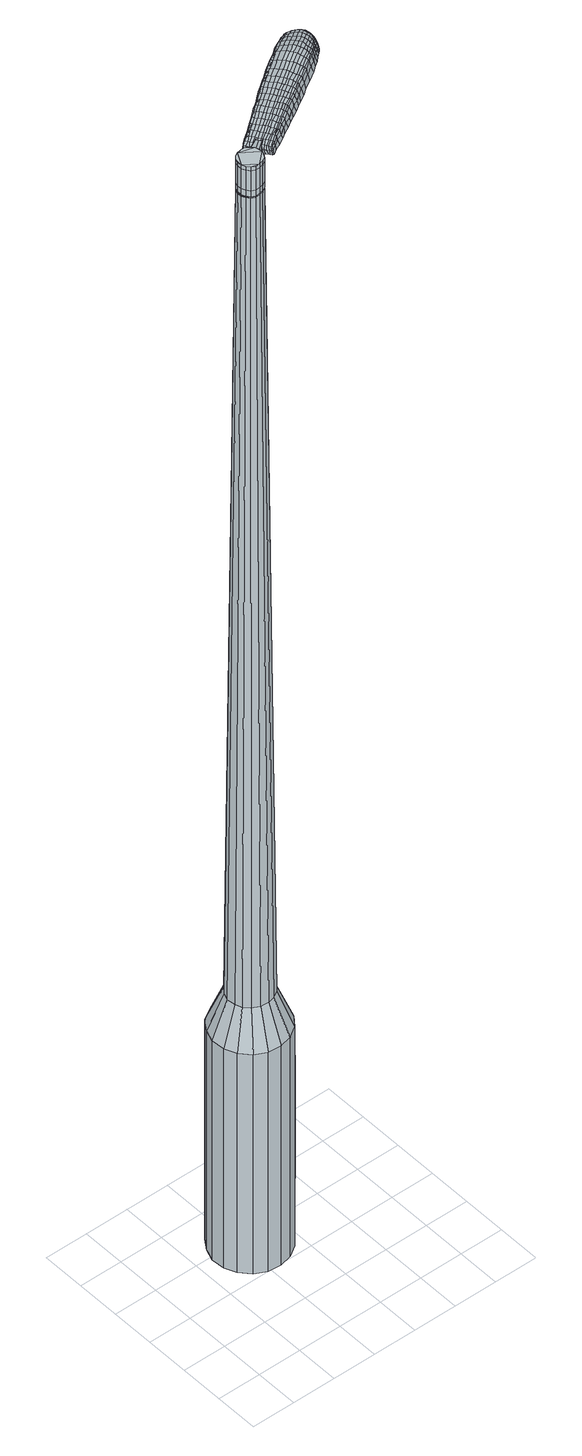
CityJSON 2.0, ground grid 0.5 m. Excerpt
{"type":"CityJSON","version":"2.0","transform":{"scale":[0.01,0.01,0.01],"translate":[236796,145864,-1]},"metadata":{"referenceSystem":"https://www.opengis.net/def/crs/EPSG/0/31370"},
"CityObjects":{
"object1":{"type":"GenericCityObject","attributes":{"cluster":705,"mean_distance_to_centroid":0.304,"new_centroid_x":236797.09,"new_centroid_y":145865.39,"mean_distance_to_camera":15.46,"H1":8.98,"H2":3.96,"Z_final":113.95,"cluster2":60,"proj_x":236800.36,"proj_y":145870.38,"id_line":43641,"bearing_l":123.21,"distance":5.97,"orientation":"right","G_obj":33.21},"geometry":[{"type":"MultiSurface","lod":"2","boundaries":[[[0,1,2,3]],[[1,4,5,2]],[[4,6,7,5]],[[6,8,9,7]],[[8,10,11,9]],[[10,12,13,11]],[[12,14,15,13]],[[14,16,17,15]],[[16,18,19,17]],[[18,20,21,19]],[[20,22,23,21]],[[22,24,25,23]],[[24,26,27,25]],[[26,28,29,27]],[[28,30,31,29]],[[30,32,33,31]],[[32,34,35,33]],[[34,0,3,35]],[[36,37,38,39]],[[38,40,41,42]],[[41,43,42]],[[42,44,45,46]],[[45,47,46]],[[46,48,49,50]],[[49,51,50]],[[42,46,50,38]],[[50,52,39,38]],[[53,36,39]],[[2,5,7,35]],[[7,9,11,15]],[[11,13,15]],[[15,17,19,23]],[[19,21,23]],[[23,25,27,31]],[[27,29,31]],[[15,23,31,7]],[[31,33,35,7]],[[3,2,35]],[[1,0,54,55]],[[0,34,56,54]],[[34,32,57,56]],[[32,30,58,57]],[[30,28,59,58]],[[28,26,60,59]],[[26,24,61,60]],[[24,22,62,61]],[[22,20,63,62]],[[20,18,64,63]],[[18,16,65,64]],[[16,14,66,65]],[[14,12,67,66]],[[12,10,68,67]],[[10,8,69,68]],[[8,6,70,69]],[[6,4,71,70]],[[4,1,55,71]],[[55,54,72,73]],[[54,56,74,72]],[[56,57,75,74]],[[57,58,76,75]],[[58,59,77,76]],[[59,60,78,77]],[[60,61,79,78]],[[61,62,80,79]],[[62,63,81,80]],[[63,64,82,81]],[[64,65,83,82]],[[65,66,84,83]],[[66,67,85,84]],[[67,68,86,85]],[[68,69,87,86]],[[69,70,88,87]],[[70,71,89,88]],[[71,55,73,89]],[[90,91,92,73]],[[93,94,91,90]],[[95,96,94,93]],[[76,97,96,95]],[[77,98,97,76]],[[99,100,98,77]],[[101,102,100,99]],[[103,104,102,101]],[[105,106,104,103]],[[107,108,106,105]],[[109,110,108,107]],[[111,112,110,109]],[[85,113,112,111]],[[114,115,113,85]],[[116,117,115,114]],[[88,118,117,116]],[[119,120,118,88]],[[73,92,120,119]],[[121,122,123,124]],[[125,121,124,126]],[[127,125,126,128]],[[129,127,128,130]],[[131,129,130,132]],[[133,131,132,134]],[[135,133,134,136]],[[137,135,136,138]],[[139,137,138,140]],[[141,139,140,142]],[[143,141,142,144]],[[145,143,144,146]],[[147,145,146,148]],[[149,147,148,150]],[[151,149,150,152]],[[153,151,152,154]],[[72,90,73]],[[72,74,93,90]],[[74,75,95,93]],[[75,76,95]],[[78,99,77]],[[78,79,101,99]],[[79,80,103,101]],[[80,81,105,103]],[[81,82,107,105]],[[82,83,109,107]],[[83,84,111,109]],[[84,85,111]],[[86,114,85]],[[86,87,116,114]],[[87,88,116]],[[89,119,88]],[[89,73,119]],[[155,92,91]],[[156,120,92]],[[156,118,120]],[[157,117,118]],[[157,158,115,117]],[[158,113,115]],[[159,112,113]],[[159,160,110,112]],[[160,161,108,110]],[[161,162,106,108]],[[162,163,104,106]],[[163,164,102,104]],[[164,165,100,102]],[[165,98,100]],[[166,96,97]],[[166,167,94,96]],[[167,155,91,94]],[[39,52,153,168]],[[92,155,169,154]],[[53,39,168,122]],[[155,167,123,169]],[[36,53,122,121]],[[167,166,124,123]],[[37,36,121,125]],[[166,97,126,124]],[[38,37,125,127]],[[97,98,128,126]],[[40,38,127,129]],[[98,165,130,128]],[[41,40,129,131]],[[165,164,132,130]],[[43,41,131,133]],[[164,163,134,132]],[[42,43,133,135]],[[163,162,136,134]],[[44,42,135,137]],[[162,161,138,136]],[[45,44,137,139]],[[161,160,140,138]],[[47,45,139,141]],[[160,159,142,140]],[[46,47,141,143]],[[159,113,144,142]],[[48,46,143,145]],[[113,158,146,144]],[[49,48,145,147]],[[158,157,148,146]],[[51,49,147,149]],[[157,118,150,148]],[[50,51,149,151]],[[118,156,152,150]],[[52,50,151,153]],[[156,92,154,152]],[[153,154,170,171]],[[154,169,172,170]],[[169,123,173,172]],[[123,122,174,173]],[[122,168,175,174]],[[168,153,171,175]],[[176,177,178,179]],[[180,176,179,181]],[[176,180,182,183]],[[177,176,183,184]],[[185,186,187,188]],[[189,185,188,190]],[[185,189,191,192]],[[186,185,192,193]],[[194,195,196,197]],[[198,194,197,199]],[[194,198,200,201]],[[195,194,201,202]],[[203,204,205,206]],[[207,203,206,208]],[[203,207,209,210]],[[204,203,210,211]],[[212,213,214,215]],[[216,212,215,217]],[[212,216,218,219]],[[213,212,219,220]],[[221,222,223,224]],[[225,221,224,226]],[[221,225,227,228]],[[222,221,228,229]],[[230,231,232,233]],[[222,230,233,223]],[[230,222,229,234]],[[231,230,234,235]],[[236,237,238,239]],[[231,236,239,232]],[[236,231,235,240]],[[237,236,240,241]],[[242,180,181,243]],[[237,242,243,238]],[[242,237,241,244]],[[180,242,244,182]],[[245,246,247,248]],[[249,245,248,250]],[[245,249,251,252]],[[246,245,252,253]],[[254,255,256,257]],[[246,254,257,247]],[[254,246,253,258]],[[255,254,258,259]],[[260,261,262,263]],[[255,260,263,256]],[[260,255,259,264]],[[261,260,264,265]],[[266,267,268,269]],[[261,266,269,262]],[[266,261,265,270]],[[267,266,270,271]],[[272,177,184,273]],[[267,272,273,268]],[[272,267,271,274]],[[177,272,274,178]],[[275,276,277,278]],[[279,275,278,280]],[[275,279,281,282]],[[276,275,282,283]],[[284,285,286,287]],[[276,284,287,277]],[[284,276,283,288]],[[285,284,288,289]],[[290,291,292,293]],[[285,290,293,286]],[[290,285,289,294]],[[291,290,294,295]],[[296,189,190,297]],[[291,296,297,292]],[[296,291,295,298]],[[189,296,298,191]],[[299,300,301,302]],[[303,299,302,304]],[[299,303,305,306]],[[300,299,306,307]],[[308,309,310,311]],[[300,308,311,301]],[[308,300,307,312]],[[309,308,312,313]],[[314,315,316,317]],[[309,314,317,310]],[[314,309,313,318]],[[315,314,318,319]],[[320,321,322,323]],[[315,320,323,316]],[[320,315,319,324]],[[321,320,324,325]],[[326,186,193,327]],[[321,326,327,322]],[[326,321,325,328]],[[186,326,328,187]],[[329,215,214,330]],[[331,329,330,332]],[[329,331,333,334]],[[215,329,334,217]],[[335,331,332,336]],[[337,335,336,338]],[[335,337,339,340]],[[331,335,340,333]],[[341,337,338,342]],[[343,341,342,344]],[[341,343,345,346]],[[337,341,346,339]],[[347,343,344,348]],[[349,347,348,350]],[[347,349,351,352]],[[343,347,352,345]],[[353,349,350,354]],[[204,353,354,205]],[[353,204,211,355]],[[349,353,355,351]],[[356,357,202,201]],[[358,356,201,200]],[[356,358,359,360]],[[357,356,360,361]],[[362,363,361,360]],[[364,362,360,359]],[[362,364,365,366]],[[363,362,366,367]],[[368,369,367,366]],[[370,368,366,365]],[[368,370,371,372]],[[369,368,372,373]],[[374,375,373,372]],[[376,374,372,371]],[[374,376,209,207]],[[375,374,207,208]],[[377,378,379,380]],[[279,377,380,281]],[[377,279,280,381]],[[378,377,381,382]],[[383,198,199,384]],[[378,383,384,379]],[[383,378,382,385]],[[198,383,385,200]],[[386,387,388,389]],[[225,386,389,227]],[[386,225,226,390]],[[387,386,390,391]],[[392,393,394,395]],[[387,392,395,388]],[[392,387,391,396]],[[393,392,396,397]],[[398,195,202,399]],[[393,398,399,394]],[[398,393,397,400]],[[195,398,400,196]],[[401,402,403,404]],[[183,401,404,184]],[[401,183,182,405]],[[402,401,405,406]],[[407,408,409,410]],[[402,407,410,403]],[[407,402,406,411]],[[408,407,411,412]],[[413,206,205,414]],[[408,413,414,409]],[[413,408,412,415]],[[206,413,415,208]],[[416,417,418,419]],[[188,416,419,190]],[[416,188,187,420]],[[417,416,420,421]],[[422,210,209,423]],[[417,422,423,418]],[[422,417,421,424]],[[210,422,424,211]],[[425,426,427,428]],[[303,425,428,305]],[[425,303,304,429]],[[426,425,429,430]],[[431,216,217,432]],[[426,431,432,427]],[[431,426,430,433]],[[216,431,433,218]],[[434,435,436,437]],[[249,434,437,251]],[[434,249,250,438]],[[435,434,438,439]],[[440,441,442,443]],[[435,440,443,436]],[[440,435,439,444]],[[441,440,444,445]],[[446,213,220,447]],[[441,446,447,442]],[[446,441,445,448]],[[213,446,448,214]],[[449,450,439,438]],[[248,449,438,250]],[[449,248,247,451]],[[450,449,451,452]],[[453,454,445,444]],[[450,453,444,439]],[[453,450,452,455]],[[454,453,455,456]],[[457,330,214,448]],[[454,457,448,445]],[[457,454,456,458]],[[330,457,458,332]],[[459,460,461,462]],[[306,459,462,307]],[[459,306,305,428]],[[460,459,428,427]],[[463,334,333,464]],[[460,463,464,461]],[[463,460,427,432]],[[334,463,432,217]],[[465,466,452,451]],[[257,465,451,247]],[[465,257,256,467]],[[466,465,467,468]],[[469,470,456,455]],[[466,469,455,452]],[[469,466,468,471]],[[470,469,471,472]],[[473,336,332,458]],[[470,473,458,456]],[[473,470,472,474]],[[336,473,474,338]],[[475,476,477,478]],[[312,475,478,313]],[[475,312,307,462]],[[476,475,462,461]],[[479,340,339,480]],[[476,479,480,477]],[[479,476,461,464]],[[340,479,464,333]],[[481,482,468,467]],[[263,481,467,256]],[[481,263,262,483]],[[482,481,483,484]],[[485,486,472,471]],[[482,485,471,468]],[[485,482,484,487]],[[486,485,487,488]],[[489,342,338,474]],[[486,489,474,472]],[[489,486,488,490]],[[342,489,490,344]],[[491,492,493,494]],[[318,491,494,319]],[[491,318,313,478]],[[492,491,478,477]],[[495,346,345,496]],[[492,495,496,493]],[[495,492,477,480]],[[346,495,480,339]],[[497,498,484,483]],[[269,497,483,262]],[[497,269,268,499]],[[498,497,499,500]],[[501,502,488,487]],[[498,501,487,484]],[[501,498,500,503]],[[502,501,503,504]],[[505,348,344,490]],[[502,505,490,488]],[[505,502,504,506]],[[348,505,506,350]],[[507,508,509,510]],[[324,507,510,325]],[[507,324,319,494]],[[508,507,494,493]],[[511,352,351,512]],[[508,511,512,509]],[[511,508,493,496]],[[352,511,496,345]],[[513,514,500,499]],[[273,513,499,268]],[[513,273,184,404]],[[514,513,404,403]],[[515,516,504,503]],[[514,515,503,500]],[[515,514,403,410]],[[516,515,410,409]],[[517,354,350,506]],[[516,517,506,504]],[[517,516,409,414]],[[354,517,414,205]],[[518,519,421,420]],[[328,518,420,187]],[[518,328,325,510]],[[519,518,510,509]],[[520,355,211,424]],[[519,520,424,421]],[[520,519,509,512]],[[355,520,512,351]],[[521,522,382,381]],[[278,521,381,280]],[[521,278,277,523]],[[522,521,523,524]],[[525,358,200,385]],[[522,525,385,382]],[[525,522,524,526]],[[358,525,526,359]],[[527,528,529,530]],[[228,527,530,229]],[[527,228,227,389]],[[528,527,389,388]],[[531,532,533,534]],[[528,531,534,529]],[[531,528,388,395]],[[532,531,395,394]],[[535,357,361,536]],[[532,535,536,533]],[[535,532,394,399]],[[357,535,399,202]],[[537,538,524,523]],[[287,537,523,277]],[[537,287,286,539]],[[538,537,539,540]],[[541,364,359,526]],[[538,541,526,524]],[[541,538,540,542]],[[364,541,542,365]],[[543,544,545,546]],[[234,543,546,235]],[[543,234,229,530]],[[544,543,530,529]],[[547,548,549,550]],[[544,547,550,545]],[[547,544,529,534]],[[548,547,534,533]],[[551,363,367,552]],[[548,551,552,549]],[[551,548,533,536]],[[363,551,536,361]],[[553,554,540,539]],[[293,553,539,286]],[[553,293,292,555]],[[554,553,555,556]],[[557,370,365,542]],[[554,557,542,540]],[[557,554,556,558]],[[370,557,558,371]],[[559,560,561,562]],[[240,559,562,241]],[[559,240,235,546]],[[560,559,546,545]],[[563,564,565,566]],[[560,563,566,561]],[[563,560,545,550]],[[564,563,550,549]],[[567,369,373,568]],[[564,567,568,565]],[[567,564,549,552]],[[369,567,552,367]],[[569,570,556,555]],[[297,569,555,292]],[[569,297,190,419]],[[570,569,419,418]],[[571,376,371,558]],[[570,571,558,556]],[[571,570,418,423]],[[376,571,423,209]],[[572,573,406,405]],[[244,572,405,182]],[[572,244,241,562]],[[573,572,562,561]],[[574,575,412,411]],[[573,574,411,406]],[[574,573,561,566]],[[575,574,566,565]],[[576,375,208,415]],[[575,576,415,412]],[[576,575,565,568]],[[375,576,568,373]],[[577,578,579,580]],[[580,579,581,582]],[[583,581,579,584]],[[584,579,578,585]],[[586,587,588,589]],[[589,588,590,591]],[[592,590,588,593]],[[593,588,587,594]],[[595,596,597,598]],[[598,597,599,600]],[[601,599,597,602]],[[602,597,596,603]],[[604,605,606,607]],[[607,606,608,609]],[[610,608,606,611]],[[611,606,605,612]],[[613,614,615,616]],[[616,615,617,618]],[[619,617,615,620]],[[620,615,614,621]],[[622,623,624,625]],[[625,624,626,627]],[[628,626,624,629]],[[629,624,623,630]],[[631,632,633,634]],[[634,633,623,622]],[[630,623,633,635]],[[635,633,632,636]],[[637,638,639,640]],[[640,639,632,631]],[[636,632,639,641]],[[641,639,638,642]],[[582,581,643,644]],[[644,643,638,637]],[[642,638,643,645]],[[645,643,581,583]],[[646,647,648,649]],[[649,648,650,651]],[[652,650,648,653]],[[653,648,647,654]],[[655,656,657,658]],[[658,657,647,646]],[[654,647,657,659]],[[659,657,656,660]],[[661,662,663,664]],[[664,663,656,655]],[[660,656,663,665]],[[665,663,662,666]],[[667,668,669,670]],[[670,669,662,661]],[[666,662,669,671]],[[671,669,668,672]],[[585,578,673,674]],[[674,673,668,667]],[[672,668,673,675]],[[675,673,578,577]],[[676,677,678,679]],[[679,678,680,681]],[[682,680,678,683]],[[683,678,677,684]],[[685,686,687,688]],[[688,687,677,676]],[[684,677,687,689]],[[689,687,686,690]],[[691,692,693,694]],[[694,693,686,685]],[[690,686,693,695]],[[695,693,692,696]],[[591,590,697,698]],[[698,697,692,691]],[[696,692,697,699]],[[699,697,590,592]],[[700,701,702,703]],[[703,702,704,705]],[[706,704,702,707]],[[707,702,701,708]],[[709,710,711,712]],[[712,711,701,700]],[[708,701,711,713]],[[713,711,710,714]],[[715,716,717,718]],[[718,717,710,709]],[[714,710,717,719]],[[719,717,716,720]],[[721,722,723,724]],[[724,723,716,715]],[[720,716,723,725]],[[725,723,722,726]],[[594,587,727,728]],[[728,727,722,721]],[[726,722,727,729]],[[729,727,587,586]],[[613,616,730,731]],[[731,730,732,733]],[[734,732,730,735]],[[735,730,616,618]],[[733,732,736,737]],[[737,736,738,739]],[[740,738,736,741]],[[741,736,732,734]],[[739,738,742,743]],[[743,742,744,745]],[[746,744,742,747]],[[747,742,738,740]],[[745,744,748,749]],[[749,748,750,751]],[[752,750,748,753]],[[753,748,744,746]],[[751,750,754,755]],[[755,754,605,604]],[[612,605,754,756]],[[756,754,750,752]],[[603,757,758,602]],[[602,758,759,601]],[[760,759,758,761]],[[761,758,757,762]],[[762,763,764,761]],[[761,764,765,760]],[[766,765,764,767]],[[767,764,763,768]],[[768,769,770,767]],[[767,770,771,766]],[[772,771,770,773]],[[773,770,769,774]],[[774,775,776,773]],[[773,776,777,772]],[[610,777,776,608]],[[608,776,775,609]],[[778,779,780,781]],[[781,780,680,682]],[[681,680,780,782]],[[782,780,779,783]],[[600,599,784,785]],[[785,784,779,778]],[[783,779,784,786]],[[786,784,599,601]],[[787,788,789,790]],[[790,789,626,628]],[[627,626,789,791]],[[791,789,788,792]],[[793,794,795,796]],[[796,795,788,787]],[[792,788,795,797]],[[797,795,794,798]],[[603,596,799,800]],[[800,799,794,793]],[[798,794,799,801]],[[801,799,596,595]],[[802,803,804,805]],[[805,804,584,585]],[[583,584,804,806]],[[806,804,803,807]],[[808,809,810,811]],[[811,810,803,802]],[[807,803,810,812]],[[812,810,809,813]],[[604,607,814,815]],[[815,814,809,808]],[[813,809,814,816]],[[816,814,607,609]],[[817,818,819,820]],[[820,819,589,591]],[[586,589,819,821]],[[821,819,818,822]],[[610,611,823,824]],[[824,823,818,817]],[[822,818,823,825]],[[825,823,611,612]],[[826,827,828,829]],[[829,828,704,706]],[[705,704,828,830]],[[830,828,827,831]],[[618,617,832,833]],[[833,832,827,826]],[[831,827,832,834]],[[834,832,617,619]],[[835,836,837,838]],[[838,837,650,652]],[[651,650,837,839]],[[839,837,836,840]],[[841,842,843,844]],[[844,843,836,835]],[[840,836,843,845]],[[845,843,842,846]],[[621,614,847,848]],[[848,847,842,841]],[[846,842,847,849]],[[849,847,614,613]],[[840,850,839]],[[839,850,649,651]],[[646,649,850,851]],[[851,850,852]],[[846,853,854,845]],[[845,854,850,840]],[[852,850,854,855]],[[855,854,853,856]],[[613,731,857,849]],[[849,857,853,846]],[[856,853,857,858]],[[858,857,731,733]],[[859,860,861,862]],[[862,861,707,708]],[[706,707,861,829]],[[829,861,860,826]],[[734,735,863,864]],[[864,863,860,859]],[[826,860,863,833]],[[833,863,735,618]],[[852,865,866,851]],[[851,866,658,646]],[[655,658,866,867]],[[867,866,865,868]],[[856,869,870,855]],[[855,870,865,852]],[[868,865,870,871]],[[871,870,869,872]],[[733,737,873,858]],[[858,873,869,856]],[[872,869,873,874]],[[874,873,737,739]],[[875,876,877,878]],[[878,877,713,714]],[[708,713,877,862]],[[862,877,876,859]],[[740,741,879,880]],[[880,879,876,875]],[[859,876,879,864]],[[864,879,741,734]],[[868,881,882,867]],[[867,882,664,655]],[[661,664,882,883]],[[883,882,881,884]],[[872,885,886,871]],[[871,886,881,868]],[[884,881,886,887]],[[887,886,885,888]],[[739,743,889,874]],[[874,889,885,872]],[[888,885,889,890]],[[890,889,743,745]],[[891,892,893,894]],[[894,893,719,720]],[[714,719,893,878]],[[878,893,892,875]],[[746,747,895,896]],[[896,895,892,891]],[[875,892,895,880]],[[880,895,747,740]],[[884,897,898,883]],[[883,898,670,661]],[[667,670,898,899]],[[899,898,897,900]],[[888,901,902,887]],[[887,902,897,884]],[[900,897,902,903]],[[903,902,901,904]],[[745,749,905,890]],[[890,905,901,888]],[[904,901,905,906]],[[906,905,749,751]],[[907,908,909,910]],[[910,909,725,726]],[[720,725,909,894]],[[894,909,908,891]],[[752,753,911,912]],[[912,911,908,907]],[[891,908,911,896]],[[896,911,753,746]],[[900,913,914,899]],[[899,914,674,667]],[[585,674,914,805]],[[805,914,913,802]],[[904,915,916,903]],[[903,916,913,900]],[[802,913,916,811]],[[811,916,915,808]],[[751,755,917,906]],[[906,917,915,904]],[[808,915,917,815]],[[815,917,755,604]],[[822,918,919,821]],[[821,919,729,586]],[[726,729,919,910]],[[910,919,918,907]],[[612,756,920,825]],[[825,920,918,822]],[[907,918,920,912]],[[912,920,756,752]],[[783,921,922,782]],[[782,922,679,681]],[[676,679,922,923]],[[923,922,921,924]],[[601,759,925,786]],[[786,925,921,783]],[[924,921,925,926]],[[926,925,759,760]],[[927,928,929,930]],[[930,929,629,630]],[[628,629,929,790]],[[790,929,928,787]],[[931,932,933,934]],[[934,933,928,927]],[[787,928,933,796]],[[796,933,932,793]],[[762,757,935,936]],[[936,935,932,931]],[[793,932,935,800]],[[800,935,757,603]],[[924,937,938,923]],[[923,938,688,676]],[[685,688,938,939]],[[939,938,937,940]],[[760,765,941,926]],[[926,941,937,924]],[[940,937,941,942]],[[942,941,765,766]],[[943,944,945,946]],[[946,945,635,636]],[[630,635,945,930]],[[930,945,944,927]],[[947,948,949,950]],[[950,949,944,943]],[[927,944,949,934]],[[934,949,948,931]],[[768,763,951,952]],[[952,951,948,947]],[[931,948,951,936]],[[936,951,763,762]],[[940,953,954,939]],[[939,954,694,685]],[[691,694,954,955]],[[955,954,953,956]],[[766,771,957,942]],[[942,957,953,940]],[[956,953,957,958]],[[958,957,771,772]],[[959,960,961,962]],[[962,961,641,642]],[[636,641,961,946]],[[946,961,960,943]],[[963,964,965,966]],[[966,965,960,959]],[[943,960,965,950]],[[950,965,964,947]],[[774,769,967,968]],[[968,967,964,963]],[[947,964,967,952]],[[952,967,769,768]],[[956,969,970,955]],[[955,970,698,691]],[[591,698,970,820]],[[820,970,969,817]],[[772,777,971,958]],[[958,971,969,956]],[[817,969,971,824]],[[824,971,777,610]],[[807,972,973,806]],[[806,973,645,583]],[[642,645,973,962]],[[962,973,972,959]],[[813,974,975,812]],[[812,975,972,807]],[[959,972,975,966]],[[966,975,974,963]],[[609,775,976,816]],[[816,976,974,813]],[[963,974,976,968]],[[968,976,775,774]],[[577,580,179,178]],[[580,582,181,179]],[[592,593,192,191]],[[593,594,193,192]],[[595,598,197,196]],[[598,600,199,197]],[[619,620,219,218]],[[620,621,220,219]],[[622,625,224,223]],[[625,627,226,224]],[[631,634,233,232]],[[634,622,223,233]],[[637,640,239,238]],[[640,631,232,239]],[[582,644,243,181]],[[644,637,238,243]],[[652,653,252,251]],[[653,654,253,252]],[[654,659,258,253]],[[659,660,259,258]],[[660,665,264,259]],[[665,666,265,264]],[[666,671,270,265]],[[671,672,271,270]],[[672,675,274,271]],[[675,577,178,274]],[[682,683,282,281]],[[683,684,283,282]],[[684,689,288,283]],[[689,690,289,288]],[[690,695,294,289]],[[695,696,295,294]],[[696,699,298,295]],[[699,592,191,298]],[[700,703,302,301]],[[703,705,304,302]],[[709,712,311,310]],[[712,700,301,311]],[[715,718,317,316]],[[718,709,310,317]],[[721,724,323,322]],[[724,715,316,323]],[[594,728,327,193]],[[728,721,322,327]],[[778,781,380,379]],[[781,682,281,380]],[[600,785,384,199]],[[785,778,379,384]],[[627,791,390,226]],[[791,792,391,390]],[[792,797,396,391]],[[797,798,397,396]],[[798,801,400,397]],[[801,595,196,400]],[[705,830,429,304]],[[830,831,430,429]],[[831,834,433,430]],[[834,619,218,433]],[[835,838,437,436]],[[838,652,251,437]],[[841,844,443,442]],[[844,835,436,443]],[[621,848,447,220]],[[848,841,442,447]],[[977,978,979,980]],[[981,982,980,979]],[[983,984,985,986]],[[987,988,989,990]],[[978,991,992,979]],[[993,981,979,992]],[[994,983,986,995]],[[996,997,988,987]],[[991,998,999,992]],[[999,1000,993,992]],[[1001,994,995,1002]],[[1003,997,996,1004]],[[998,1005,1006,999]],[[1006,1007,1000,999]],[[1008,1001,1002,1009]],[[1010,1003,1004,1011]],[[1012,1013,1014,1015]],[[1016,1017,1013,1012]],[[1016,1018,1019,1017]],[[1018,1020,1021,1019]],[[1022,1023,1024,1025]],[[1026,1027,1023,1022]],[[1028,1029,1027,1026]],[[1030,1031,1029,1028]],[[1025,1014,1013,1022]],[[1022,1013,1017,1026]],[[1017,1019,1028,1026]],[[1019,1021,1030,1028]],[[986,985,982,981]],[[995,986,981,993]],[[1000,1002,995,993]],[[1007,1009,1002,1000]],[[987,990,984,983]],[[996,987,983,994]],[[1004,996,994,1001]],[[1011,1004,1001,1008]],[[988,1012,1015,989]],[[997,1016,1012,988]],[[1018,1016,997,1003]],[[1020,1018,1003,1010]],[[1032,1033,1034,1035]],[[1034,1036,1037,1038]],[[1034,1038,1039,1040]],[[1034,1040,1035]],[[1041,1032,1035,1042]],[[1043,1042,1035,1044]],[[1045,1044,1035]],[[1046,1034,1033,1047]],[[1048,1046,1047,1049]],[[1050,1048,1049,1051]],[[1052,1050,1051,1053]],[[1054,1052,1053,1055]],[[1055,1056,1057,1058]],[[1055,1058,1059,1060]],[[1055,1060,1061,1062]],[[1061,1063,1064,1065]],[[1061,1065,1066,1067]],[[1061,1067,1062]],[[1055,1062,1054]],[[1068,1069,1033,1032]],[[1070,1071,1036,1034]],[[1072,1073,1045,1035]],[[1069,1074,1047,1033]],[[1075,1070,1034,1046]],[[1074,1076,1049,1047]],[[1077,1075,1046,1048]],[[1076,1078,1051,1049]],[[1079,1077,1048,1050]],[[1078,1080,1053,1051]],[[1081,1079,1050,1052]],[[1080,1082,1055,1053]],[[1083,1081,1052,1054]],[[1082,1084,1056,1055]],[[1085,1086,1063,1061]],[[1087,1083,1054,1062]],[[1057,1056,1084,1088]],[[1058,1057,1088,1089]],[[1059,1058,1089,1090]],[[1060,1059,1090,1091]],[[1061,1060,1091,1085]],[[1092,1068,1032,1041]],[[1093,1092,1041,1042]],[[1094,1093,1042,1043]],[[1095,1094,1043,1044]],[[1073,1095,1044,1045]],[[1037,1036,1071,1096]],[[1064,1063,1086,1097]],[[1038,1037,1096,1098]],[[1039,1038,1098,1099]],[[1040,1039,1099,1100]],[[1035,1040,1100,1072]],[[1065,1064,1097,1101]],[[1066,1065,1101,1102]],[[1067,1066,1102,1103]],[[1062,1067,1103,1087]]]}]}
},
"vertices":[
[145,164,384],[151,151,384],[151,151,96],[145,164,96],[151,136,384],[151,136,96],[147,122,384],[147,122,96],[138,110,384],[138,110,96],[126,102,384],[126,102,96],[112,99,384],[112,99,96],[97,100,384],[97,100,96],[84,107,384],[84,107,96],[74,118,384],[74,118,96],[68,131,384],[68,131,96],[67,146,384],[67,146,96],[72,160,384],[72,160,96],[80,172,384],[80,172,96],[93,180,384],[93,180,96],[107,183,384],[107,183,96],[122,181,384],[122,181,96],[135,175,384],[135,175,96],[113,154,1524],[109,154,1524],[104,153,1524],[121,148,1524],[100,151,1524],[97,147,1524],[96,138,1524],[96,143,1524],[98,134,1524],[101,130,1524],[110,128,1524],[105,128,1524],[115,129,1524],[119,131,1524],[123,139,1524],[121,135,1524],[122,144,1524],[117,152,1524],[130,155,429],[134,147,429],[124,161,429],[117,165,429],[108,166,429],[99,164,429],[92,159,429],[87,152,429],[84,144,429],[85,135,429],[88,127,429],[94,121,429],[102,117,429],[111,116,429],[119,118,429],[127,123,429],[132,130,429],[134,138,429],[121,148,1483],[122,144,1483],[117,152,1483],[113,154,1483],[109,154,1483],[104,153,1483],[100,151,1483],[97,147,1483],[96,143,1483],[96,138,1483],[98,134,1483],[101,130,1483],[105,128,1483],[110,128,1483],[115,129,1483],[119,131,1483],[121,135,1483],[123,139,1483],[120,148,1483],[120,148,1485],[122,144,1485],[117,151,1483],[117,151,1485],[113,153,1483],[113,153,1485],[109,154,1485],[104,153,1485],[101,150,1483],[101,150,1485],[98,147,1483],[98,147,1485],[97,142,1483],[97,142,1485],[97,138,1483],[97,138,1485],[99,134,1483],[99,134,1485],[102,131,1483],[102,131,1485],[106,129,1483],[106,129,1485],[110,128,1485],[114,129,1483],[114,129,1485],[118,132,1483],[118,132,1485],[121,135,1485],[122,139,1483],[122,139,1485],[113,154,1519],[117,152,1519],[117,152,1493],[113,154,1493],[109,154,1519],[109,154,1493],[104,153,1519],[104,153,1493],[100,151,1519],[100,151,1493],[97,147,1519],[97,147,1493],[96,143,1519],[96,143,1493],[96,138,1519],[96,138,1493],[98,134,1519],[98,134,1493],[101,130,1519],[101,130,1493],[105,128,1519],[105,128,1493],[110,128,1519],[110,128,1493],[115,129,1519],[115,129,1493],[119,131,1519],[119,131,1493],[121,135,1519],[121,135,1493],[123,139,1519],[123,139,1493],[122,144,1519],[122,144,1493],[121,148,1485],[123,139,1485],[119,131,1485],[115,129,1485],[105,128,1485],[101,130,1485],[98,134,1485],[96,138,1485],[96,143,1485],[97,147,1485],[100,151,1485],[113,154,1485],[117,152,1485],[121,148,1519],[121,148,1493],[138,156,1513],[138,156,1518],[136,159,1513],[134,161,1513],[134,161,1518],[136,159,1518],[209,183,1519],[203,179,1518],[205,179,1509],[211,182,1510],[216,187,1519],[218,187,1510],[215,188,1526],[207,184,1525],[201,180,1525],[188,215,1519],[182,211,1518],[182,209,1525],[188,213,1525],[195,220,1519],[195,218,1526],[195,222,1510],[188,217,1510],[182,213,1509],[259,241,1519],[261,238,1519],[262,238,1513],[260,241,1513],[256,243,1519],[257,244,1513],[255,242,1524],[258,240,1524],[260,237,1524],[197,200,1530],[191,196,1529],[193,193,1529],[199,197,1530],[205,205,1531],[207,202,1531],[203,208,1530],[195,203,1530],[189,199,1529],[130,156,1512],[131,153,1512],[132,154,1517],[131,156,1517],[128,158,1512],[129,159,1517],[129,159,1506],[130,156,1506],[132,154,1506],[258,216,1519],[255,214,1519],[257,214,1512],[259,216,1512],[259,218,1518],[261,218,1512],[258,218,1522],[257,217,1523],[254,215,1524],[251,211,1519],[247,208,1519],[249,207,1512],[253,211,1512],[250,212,1524],[246,209,1525],[242,204,1519],[236,200,1519],[238,199,1511],[244,204,1511],[241,205,1526],[234,201,1526],[226,194,1519],[228,193,1510],[225,194,1526],[145,146,1513],[151,150,1513],[150,150,1518],[144,146,1517],[140,143,1512],[140,145,1516],[141,143,1506],[146,146,1507],[153,149,1507],[158,153,1514],[165,157,1515],[163,158,1520],[157,154,1519],[160,153,1507],[166,157,1507],[171,161,1515],[178,164,1516],[176,165,1522],[170,161,1521],[173,160,1508],[179,164,1508],[184,168,1517],[190,172,1517],[189,173,1524],[182,169,1523],[186,168,1508],[192,171,1509],[197,175,1518],[195,176,1524],[198,175,1509],[239,247,1519],[236,245,1519],[236,244,1524],[239,245,1523],[241,247,1518],[241,246,1522],[241,249,1512],[239,248,1512],[236,247,1512],[231,243,1519],[226,240,1519],[227,239,1525],[232,242,1524],[232,245,1512],[227,242,1512],[221,237,1519],[215,233,1519],[215,231,1526],[221,236,1526],[221,239,1511],[215,235,1511],[205,227,1519],[205,225,1526],[205,229,1510],[128,171,1513],[135,176,1513],[135,177,1507],[129,173,1507],[124,168,1512],[124,169,1506],[125,168,1516],[128,170,1517],[135,174,1518],[141,180,1514],[147,185,1515],[147,187,1507],[141,182,1507],[141,179,1519],[147,183,1520],[153,189,1515],[159,194,1516],[159,196,1508],[153,191,1508],[153,188,1521],[159,192,1522],[165,198,1517],[170,202,1517],[171,204,1509],[165,200,1508],[165,196,1523],[171,201,1524],[176,207,1518],[177,209,1509],[176,205,1524],[135,159,1519],[137,157,1519],[141,163,1520],[143,161,1520],[140,166,1520],[134,162,1519],[148,167,1522],[149,165,1522],[154,171,1523],[155,169,1523],[152,174,1523],[146,170,1521],[160,176,1524],[162,173,1524],[166,180,1525],[168,177,1525],[164,182,1525],[158,178,1524],[172,184,1526],[174,181,1526],[179,188,1527],[180,185,1527],[177,191,1527],[171,187,1526],[185,192,1528],[186,189,1528],[183,195,1528],[255,238,1527],[257,235,1527],[252,241,1526],[248,239,1527],[251,236,1528],[253,233,1528],[246,232,1529],[248,229,1529],[243,235,1528],[237,231,1530],[240,228,1530],[242,225,1530],[234,224,1531],[236,221,1531],[231,227,1530],[224,222,1531],[226,219,1531],[228,216,1531],[215,212,1531],[217,209,1531],[213,215,1531],[243,248,1518],[247,247,1519],[247,248,1513],[244,249,1513],[243,246,1523],[246,246,1523],[251,246,1519],[252,247,1513],[250,245,1524],[261,220,1518],[262,223,1518],[260,222,1523],[259,220,1523],[262,220,1513],[263,222,1513],[262,226,1519],[263,230,1519],[261,230,1524],[261,226,1523],[263,226,1513],[264,230,1513],[262,234,1519],[261,233,1524],[263,234,1513],[206,185,1528],[205,186,1528],[199,183,1528],[200,181,1527],[214,189,1528],[213,191,1529],[204,189,1529],[202,192,1530],[196,188,1529],[198,185,1528],[212,193,1529],[210,196,1530],[201,194,1530],[194,190,1529],[208,199,1531],[189,212,1528],[190,210,1529],[197,215,1529],[196,217,1528],[183,208,1527],[184,206,1528],[192,207,1529],[200,212,1530],[186,203,1528],[123,166,1512],[124,164,1512],[126,164,1517],[124,166,1517],[123,167,1506],[125,165,1506],[126,161,1512],[127,162,1517],[126,162,1506],[138,143,1512],[137,145,1512],[138,145,1506],[139,143,1506],[138,144,1517],[137,146,1517],[135,147,1512],[134,149,1512],[135,149,1506],[137,147,1506],[136,148,1517],[135,150,1517],[133,151,1512],[133,151,1506],[133,152,1517],[143,147,1519],[142,149,1519],[149,151,1520],[148,153,1520],[141,151,1519],[139,153,1519],[147,154,1520],[146,157,1520],[138,155,1519],[144,159,1520],[129,169,1519],[130,167,1519],[136,172,1520],[135,173,1520],[132,165,1519],[138,169,1520],[156,155,1521],[155,156,1521],[162,159,1522],[161,160,1522],[154,158,1521],[152,161,1521],[160,162,1522],[158,165,1523],[151,163,1522],[157,167,1523],[141,178,1521],[142,176,1521],[148,180,1522],[147,182,1522],[144,173,1521],[150,177,1522],[169,163,1523],[168,164,1523],[175,166,1524],[174,168,1524],[166,166,1523],[165,168,1524],[173,170,1525],[171,172,1525],[163,171,1524],[169,175,1525],[153,186,1523],[154,185,1523],[160,189,1524],[159,191,1524],[156,182,1524],[162,186,1525],[181,170,1525],[180,172,1525],[188,174,1526],[187,175,1526],[179,174,1526],[177,176,1526],[185,178,1527],[184,180,1527],[176,179,1526],[182,183,1527],[165,195,1525],[166,193,1525],[172,197,1526],[171,199,1526],[168,190,1526],[174,194,1527],[194,177,1527],[193,179,1527],[191,181,1527],[190,184,1528],[188,187,1528],[177,204,1527],[178,202,1527],[180,198,1528],[241,245,1525],[244,245,1525],[238,243,1526],[240,243,1526],[248,243,1526],[244,241,1527],[257,219,1525],[258,221,1525],[255,219,1526],[254,217,1525],[259,224,1525],[259,228,1526],[256,226,1527],[256,222,1526],[258,232,1526],[255,229,1527],[233,241,1526],[236,240,1527],[228,238,1527],[230,237,1528],[239,238,1528],[234,234,1529],[250,213,1526],[251,216,1527],[246,212,1528],[246,210,1527],[251,219,1527],[251,222,1528],[245,218,1529],[245,215,1528],[250,226,1528],[244,222,1530],[222,235,1528],[224,233,1529],[216,230,1528],[217,229,1529],[228,231,1529],[220,226,1530],[240,206,1528],[240,208,1528],[233,204,1529],[234,202,1528],[240,211,1529],[239,214,1530],[231,210,1530],[232,206,1530],[238,218,1530],[230,213,1531],[206,224,1529],[207,222,1529],[210,219,1530],[224,196,1528],[223,197,1529],[222,200,1530],[221,203,1530],[219,206,1531],[204,180,1509],[202,181,1518],[208,184,1518],[210,184,1509],[215,189,1519],[217,188,1510],[214,190,1525],[206,185,1525],[200,182,1525],[183,208,1525],[183,209,1518],[189,214,1518],[189,212,1525],[196,218,1519],[196,217,1525],[197,220,1510],[189,216,1509],[184,211,1509],[260,237,1513],[259,236,1519],[257,239,1519],[258,240,1513],[255,242,1519],[255,242,1513],[253,241,1524],[256,238,1524],[258,236,1524],[193,194,1528],[191,196,1528],[197,200,1529],[199,197,1529],[205,205,1529],[207,202,1529],[203,208,1529],[195,203,1529],[189,199,1528],[134,155,1516],[133,155,1512],[132,157,1512],[132,157,1516],[130,159,1512],[131,160,1516],[130,160,1506],[132,157,1506],[134,155,1506],[255,215,1512],[254,216,1519],[256,218,1518],[258,217,1512],[258,219,1518],[259,219,1512],[257,220,1522],[255,218,1523],[253,216,1523],[247,209,1512],[246,209,1519],[250,213,1519],[252,212,1512],[249,213,1524],[245,210,1525],[236,201,1511],[235,201,1519],[241,206,1519],[243,205,1511],[240,207,1525],[233,202,1526],[225,195,1519],[227,195,1510],[224,196,1526],[149,152,1518],[151,151,1513],[144,148,1513],[143,148,1517],[140,145,1512],[140,146,1515],[141,145,1506],[145,147,1506],[152,151,1507],[162,159,1520],[164,159,1514],[157,155,1514],[156,156,1519],[159,155,1507],[165,158,1507],[175,167,1522],[177,166,1516],[170,163,1515],[169,163,1521],[172,162,1508],[178,166,1508],[188,174,1523],[189,174,1517],[183,170,1516],[182,171,1522],[185,169,1508],[191,173,1508],[196,177,1517],[194,178,1524],[198,177,1509],[237,242,1523],[237,243,1519],[239,245,1518],[240,244,1523],[241,246,1518],[241,244,1522],[241,247,1512],[240,246,1512],[237,245,1512],[228,237,1525],[227,238,1519],[232,241,1519],[233,240,1524],[233,243,1512],[228,240,1512],[216,230,1526],[216,231,1519],[222,236,1519],[222,234,1525],[222,237,1511],[216,233,1511],[206,225,1519],[206,223,1526],[206,227,1510],[136,176,1507],[136,174,1513],[130,170,1513],[130,171,1506],[126,167,1512],[126,168,1506],[127,166,1515],[130,169,1517],[136,173,1518],[148,185,1507],[148,183,1514],[142,179,1514],[142,180,1507],[142,177,1519],[148,182,1520],[160,194,1508],[160,192,1516],[154,188,1515],[154,189,1508],[154,186,1521],[160,191,1522],[172,203,1508],[172,201,1517],[166,197,1516],[166,198,1508],[166,195,1522],[172,199,1523],[178,205,1517],[178,207,1509],[178,203,1524],[136,160,1518],[137,158,1518],[142,164,1519],[143,161,1519],[140,166,1519],[134,162,1518],[148,168,1520],[150,165,1520],[154,172,1521],[156,170,1521],[153,174,1521],[147,170,1520],[161,176,1523],[162,174,1523],[167,180,1524],[168,178,1524],[165,183,1524],[159,178,1523],[173,184,1525],[175,182,1525],[179,188,1526],[181,186,1526],[177,191,1526],[171,187,1525],[185,192,1527],[187,190,1527],[183,195,1527],[256,234,1526],[254,237,1526],[251,240,1525],[248,238,1526],[251,235,1526],[253,232,1526],[247,229,1528],[246,232,1528],[243,234,1527],[237,231,1528],[240,228,1529],[241,225,1529],[235,221,1530],[234,224,1530],[231,227,1529],[224,222,1530],[226,219,1530],[228,216,1530],[217,209,1530],[216,212,1530],[213,215,1530],[246,246,1513],[246,245,1518],[243,246,1518],[243,247,1512],[243,244,1523],[245,244,1523],[250,244,1519],[251,245,1513],[249,243,1523],[258,223,1523],[260,223,1518],[259,221,1518],[257,221,1523],[260,220,1512],[261,223,1512],[259,229,1523],[261,230,1519],[260,226,1519],[259,226,1523],[261,226,1513],[261,230,1513],[260,233,1519],[259,233,1524],[261,234,1513],[199,183,1527],[205,187,1527],[206,186,1527],[200,182,1526],[213,190,1527],[213,192,1528],[196,188,1528],[202,192,1528],[204,189,1528],[198,186,1527],[211,194,1528],[210,197,1529],[201,195,1529],[195,191,1528],[208,200,1529],[198,215,1528],[191,210,1527],[190,211,1527],[197,216,1527],[184,207,1526],[185,206,1527],[193,207,1528],[200,212,1528],[187,202,1527],[127,165,1516],[126,165,1512],[125,166,1512],[126,166,1516],[126,167,1506],[126,166,1506],[128,162,1512],[129,163,1516],[128,163,1506],[140,146,1506],[139,146,1512],[139,145,1512],[140,145,1506],[139,146,1516],[139,147,1516],[137,150,1506],[136,150,1512],[137,148,1512],[138,148,1506],[138,149,1516],[136,151,1516],[134,152,1512],[135,153,1506],[135,153,1516],[143,149,1518],[149,152,1519],[149,153,1519],[140,153,1518],[142,151,1518],[148,155,1519],[146,157,1519],[139,155,1518],[145,159,1519],[137,172,1519],[131,168,1518],[130,168,1518],[136,173,1519],[133,165,1518],[138,169,1519],[155,157,1520],[156,156,1520],[162,160,1521],[162,161,1521],[152,161,1520],[154,159,1520],[160,163,1521],[159,165,1521],[151,163,1520],[157,167,1521],[149,180,1521],[143,176,1520],[142,177,1520],[148,181,1521],[145,173,1520],[151,177,1521],[168,165,1522],[168,164,1522],[175,168,1523],[174,168,1523],[165,169,1522],[167,167,1522],[173,170,1523],[171,173,1524],[164,171,1523],[170,175,1524],[161,189,1523],[155,185,1522],[154,186,1522],[160,190,1523],[157,182,1522],[163,186,1523],[181,172,1524],[181,171,1524],[187,175,1525],[187,176,1525],[178,177,1525],[179,174,1524],[185,178,1525],[184,181,1526],[176,179,1525],[182,183,1526],[173,197,1525],[167,193,1524],[166,194,1524],[172,198,1525],[169,190,1524],[175,194,1525],[193,180,1526],[193,179,1526],[190,184,1527],[192,182,1526],[188,187,1527],[179,201,1526],[178,203,1526],[181,198,1526],[243,243,1524],[241,243,1524],[238,242,1525],[240,242,1525],[247,242,1525],[244,240,1525],[254,219,1525],[257,222,1524],[256,220,1524],[253,218,1525],[255,226,1526],[258,228,1525],[257,225,1524],[254,222,1525],[257,231,1525],[254,229,1526],[235,239,1526],[233,239,1526],[228,237,1526],[230,236,1527],[239,237,1526],[233,234,1527],[245,213,1527],[250,216,1526],[249,214,1526],[244,211,1526],[244,219,1528],[250,222,1527],[250,219,1526],[244,215,1527],[249,226,1527],[243,222,1528],[225,233,1527],[223,233,1527],[216,229,1527],[218,228,1528],[228,230,1528],[221,225,1529],[233,204,1528],[240,209,1527],[239,207,1527],[233,203,1527],[231,210,1529],[238,215,1529],[239,212,1528],[232,207,1528],[237,218,1529],[230,213,1530],[208,221,1528],[207,223,1528],[210,218,1529],[223,198,1528],[223,197,1528],[220,203,1529],[222,201,1529],[219,206,1530],[140,145,1508],[137,150,1508],[165,167,1509],[169,161,1509],[183,178,1510],[188,171,1510],[217,200,1512],[222,192,1512],[207,182,1511],[201,190,1511],[232,209,1513],[243,217,1514],[247,210,1514],[237,202,1513],[133,156,1508],[160,174,1509],[178,186,1510],[211,207,1512],[196,198,1511],[226,217,1513],[238,225,1514],[129,162,1508],[156,180,1509],[174,193,1510],[206,215,1512],[191,205,1511],[233,232,1514],[221,225,1513],[126,167,1508],[152,187,1509],[169,200,1510],[201,223,1512],[186,213,1511],[228,239,1514],[216,233,1513],[254,225,1514],[257,229,1514],[261,223,1514],[258,218,1514],[249,232,1514],[253,235,1514],[244,239,1514],[249,240,1514],[240,246,1514],[245,246,1514],[259,234,1515],[260,238,1515],[261,237,1515],[262,230,1515],[257,237,1515],[259,239,1515],[255,241,1515],[259,240,1515],[252,244,1515],[258,241,1515],[104,184,334],[108,185,334],[108,185,165],[94,182,171],[104,184,165],[100,183,165],[97,182,166],[95,182,167],[94,182,169],[100,183,334],[97,182,333],[95,182,332],[94,182,331],[94,182,328],[123,183,165],[123,183,334],[136,176,165],[136,176,334],[146,165,165],[146,165,334],[152,151,165],[152,151,334],[153,136,165],[153,136,334],[152,132,334],[151,128,334],[150,126,333],[149,124,332],[149,122,331],[149,122,328],[152,132,165],[149,122,171],[149,122,169],[149,124,167],[150,126,166],[151,128,165],[105,181,334],[108,182,334],[108,182,165],[105,181,165],[95,179,171],[95,179,328],[122,180,334],[122,180,165],[134,173,334],[134,173,165],[144,163,334],[144,163,165],[149,150,334],[149,150,165],[150,137,334],[150,137,165],[149,133,334],[146,123,328],[146,123,171],[149,133,165],[148,129,334],[147,126,333],[147,125,332],[146,123,331],[101,180,334],[98,180,333],[96,179,332],[95,179,331],[101,180,165],[146,123,169],[98,180,166],[96,179,167],[95,179,169],[147,125,167],[147,126,166],[148,129,165]
]}
